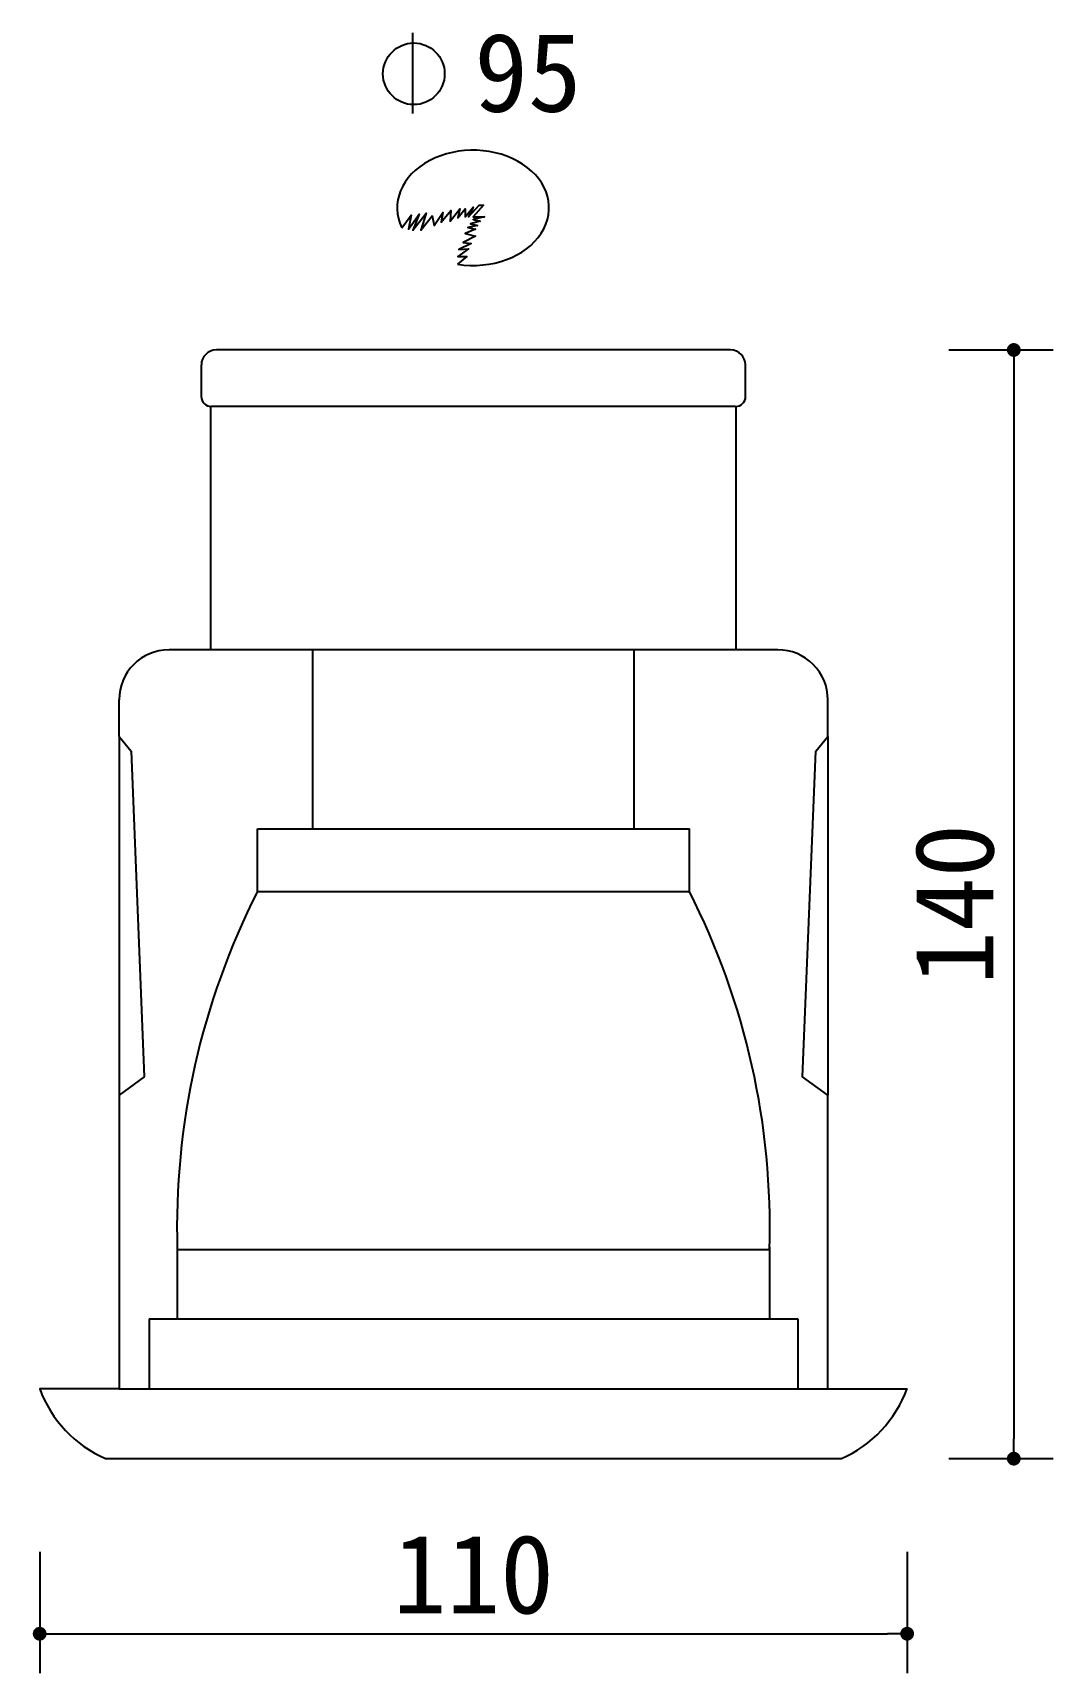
# Model space of a CAD drawing. Extents: x 228 to 357, y 1001 to 1209.
import ezdxf

# ---------------------------------------------------------------- set-up
doc = ezdxf.new("R2010")
doc.units = 0
doc.header["$MEASUREMENT"] = 0
doc.layers.get('0').update_dxf_attribs({"linetype": 'CONTINUOUS'})
doc.layers.get('DEFPOINTS').update_dxf_attribs({"linetype": 'CONTINUOUS'})
for name, color, linetype in [('3', 3, 'CONTINUOUS'), ('4', 4, 'CONTINUOUS'), ('7', 7, 'CONTINUOUS'), ('DIM', 3, 'CONTINUOUS'), ('TEXT', 3, 'CONTINUOUS')]:
    doc.layers.add(name, color=color, linetype=linetype)
doc.styles.add('HZ', font='')
doc.styles.get("Standard").update_dxf_attribs({"font": 'txt.shx', "bigfont": 'bigfont.shx'})
doc.styles.get('HZ').set_extended_font_data('仿宋_GB2312')
doc.dimstyles.get("Standard").update_dxf_attribs({"dimtxt": 0.18, "dimasz": 0.18, "dimexe": 0.18, "dimexo": 0.0625, "dimgap": 0.09, "dimtad": 0, "dimtih": 1, "dimtoh": 1, "dimdec": 4, "dimzin": 0, "dimtxsty": 'STANDARD', "dimcen": 0.09, "dimazin": 3, "dimtfac": 1, "dimtdec": 4, "dimtofl": 0, "dimtmove": 0, "dimatfit": 3, "dimtolj": 1, "dimtzin": 0})

# ---------------------------------------------------------------- blocks, each defined once
blk = doc.blocks.new('_DOT')
at = {"color": 0, "linetype": 'BYBLOCK'}
blk.add_line((-0.35, 0), (-1, 0), dxfattribs=at)
at = {"color": 0, "linetype": 'BYBLOCK', "const_width": 0.35}
blk.add_lwpolyline([(-0.175, 0, 1), (0.175, 0, 1)], format="xyb", close=True, dxfattribs=at)
blk = doc.blocks.new('*D4')
at = {"linetype": 'BYBLOCK'}
for p, q in [((344.1, 1169.1), (357.32, 1169.1)), ((352.32, 1166.6), (352.32, 1031.05)), ((344.1, 1028.55), (357.32, 1028.55))]:
    blk.add_line(p, q, dxfattribs=at)
at = {"layer": 'DEFPOINTS', "color": 0, "linetype": 'BYBLOCK'}
for p in [(339.1, 1169.1), (339.1, 1028.55), (352.32, 1028.55)]:
    blk.add_point(p, dxfattribs=at)
at = {"linetype": 'BYBLOCK', "xscale": 2.5, "yscale": 2.5, "zscale": 2.5}
for p, rotation in [((352.32, 1169.1), 90), ((352.32, 1028.55), 270)]:
    blk.add_blockref('_DOT', p, dxfattribs=dict(at, rotation=rotation))
at = {"linetype": 'BYBLOCK', "insert": (344.82, 1098.82), "char_height": 10, "attachment_point": 5, "rotation": 90, "style": 'HZ'}
blk.add_mtext('\\A1;140', dxfattribs=at)
blk = doc.blocks.new('*D3')
at = {"linetype": 'BYBLOCK'}
for p, q in [((228.8, 1016.73), (228.8, 1001.35)), ((338.8, 1016.73), (338.8, 1001.35)), ((231.3, 1006.35), (336.3, 1006.35))]:
    blk.add_line(p, q, dxfattribs=at)
at = {"layer": 'DEFPOINTS', "color": 0, "linetype": 'BYBLOCK'}
for p in [(228.8, 1021.73), (338.8, 1021.73), (338.8, 1006.35)]:
    blk.add_point(p, dxfattribs=at)
at = {"linetype": 'BYBLOCK', "xscale": 2.5, "yscale": 2.5, "zscale": 2.5, "rotation": 180}
blk.add_blockref('_DOT', (228.8, 1006.35), dxfattribs=at)
at = {"linetype": 'BYBLOCK', "xscale": 2.5, "yscale": 2.5, "zscale": 2.5}
blk.add_blockref('_DOT', (338.8, 1006.35), dxfattribs=at)
at = {"linetype": 'BYBLOCK', "insert": (283.8, 1013.85), "char_height": 10, "attachment_point": 5, "style": 'HZ'}
blk.add_mtext('\\A1;110', dxfattribs=at)

msp = doc.modelspace()

# ---------------------------------------------------------------- linework, layer by layer
at = {"layer": '3'}
for p, q in [((276.06, 1209.31), (276.06, 1199.07)), ((317.11, 1131.09), (250.49, 1131.09)), ((263.42, 1108.41), (263.42, 1131.09)), ((304.18, 1108.41), (304.18, 1131.09)), ((238.86, 1120.1), (238.86, 1074.61)), ((328.74, 1120.1), (328.74, 1074.61)), ((256.42, 1108.41), (311.18, 1108.41)), ((256.42, 1100.45), (256.42, 1108.41)), ((311.18, 1100.28), (311.18, 1108.41)), ((311.18, 1100.45), (311.18, 1108.41)), ((256.42, 1100.45), (311.18, 1100.45)), ((246.25, 1055.36), (246.25, 1046.29)), ((246.25, 1055.08), (321.35, 1055.08)), ((321.35, 1055.36), (321.35, 1046.29)), ((242.67, 1046.29), (242.67, 1037.42)), ((242.67, 1046.29), (324.93, 1046.29)), ((238.86, 1037.42), (328.74, 1037.42))]:
    msp.add_line(p, q, dxfattribs=at)
for points in [[(274.73, 1184.57), (275.89, 1186.21), (275.55, 1184.41), (276.9, 1186.32), (276.11, 1184.3), (277.8, 1186.43), (277.12, 1184.3), (278.58, 1186.09), (278.81, 1184.86), (279.93, 1186.54), (279.71, 1185.31), (280.94, 1186.77), (280.83, 1185.42), (282.06, 1186.99), (281.84, 1185.87), (282.74, 1186.99), (282.74, 1185.98), (283.75, 1187.21), (283.19, 1185.98), (284.53, 1187.44), (285.09, 1187.44), (283.75, 1185.98), (285.21, 1185.98), (283.75, 1185.64), (284.64, 1185.42), (283.41, 1185.08), (284.31, 1184.86), (283.07, 1184.64), (284.08, 1184.41), (282.74, 1183.85), (284.08, 1183.51), (282.51, 1182.73), (283.52, 1182.62), (281.95, 1181.83), (283.19, 1181.94), (281.84, 1180.94), (282.96, 1180.94), (281.78, 1179.97)], [(317.04, 1161.94), (278.49, 1161.94), (250.56, 1161.94)]]:
    msp.add_lwpolyline(points, dxfattribs=at)
msp.add_circle((276.24, 1204.11), 3.91, dxfattribs=at)
for centre, radius, start, end in [((340.06, 1057.88), 93.85, 153.0286, 181.7115), ((227.48, 1057.87), 93.91, 358.2977, 26.9622)]:
    msp.add_arc(centre, radius, start, end, dxfattribs=at)
msp.add_ellipse((283.76, 1187.12), major_axis=(9.63, 0), ratio=0.758153, start_param=4.506112, end_param=9.781472, dxfattribs=at)
at = {"layer": '4'}
for p, q in [((249.3, 1163.21), (249.3, 1167.2)), ((318.31, 1163.21), (318.31, 1167.2)), ((250.49, 1131.09), (250.49, 1161.95)), ((250.49, 1131.09), (245.2, 1131.09)), ((238.86, 1120.1), (238.86, 1124.76)), ((328.74, 1037.42), (338.8, 1037.42)), ((237.14, 1028.55), (330.49, 1028.55))]:
    msp.add_line(p, q, dxfattribs=at)
for points in [[(316.4, 1169.1), (278.49, 1169.1), (251.2, 1169.1)], [(328.74, 1074.61), (325.54, 1076.96), (327.22, 1118.26), (328.74, 1120.1)], [(328.74, 1037.42), (328.74, 1074.61)]]:
    msp.add_lwpolyline(points, dxfattribs=at)
for points in [[(328.74, 1120.1), (328.74, 1124.76, 0.414214), (322.41, 1131.09), (317.11, 1131.09), (317.11, 1161.95)], [(238.86, 1120.1), (240.39, 1118.26), (242.04, 1076.96), (238.86, 1074.61), (238.86, 1037.42), (228.8, 1037.42, 0.203202), (237.14, 1028.55)]]:
    msp.add_lwpolyline(points, format="xyb", dxfattribs=at)
for centre, radius, start, end in [((251.2, 1167.2), 1.9, 90, 180), ((316.4, 1167.2), 1.9, 0, 90), ((250.56, 1163.21), 1.27, 180, 270), ((317.04, 1163.21), 1.27, 270, 0), ((245.2, 1124.76), 6.33, 90, 180), ((324.16, 1042.82), 15.6, 293.8167, 339.7616)]:
    msp.add_arc(centre, radius, start, end, dxfattribs=at)
at = {"layer": '7'}
msp.add_line((324.93, 1046.29), (324.93, 1037.42), dxfattribs=at)

# ---------------------------------------------------------------- texts
at = {"layer": 'TEXT', "style": 'HZ'}
msp.add_text('95', height=10, dxfattribs=at).set_placement((283.91, 1199.3))

# ---------------------------------------------------------------- dimensions: what is measured, and where the dimension line sits
at = {"layer": 'DIM'}
dim = msp.add_linear_dim(base=(352.32, 1028.55), p1=(339.1, 1169.1), p2=(339.1, 1028.55), angle=90, text='140', dimstyle='STANDARD', override={"dimscale": 5, "dimtxt": 2, "dimasz": 0.5, "dimexe": 1, "dimexo": 1, "dimgap": 0.5, "dimtad": 1, "dimtih": 0, "dimtoh": 0, "dimdec": 0, "dimtxsty": 'HZ', "dimblk1": 'DOT', "dimblk2": 'DOT', "dimsah": 1, "dimcen": 0, "dimclrd": 256, "dimclre": 256, "dimclrt": 256, "dimtfac": 0.5, "dimtdec": 0, "dimtofl": 1}, dxfattribs=at)
dim.commit()
dim.dimension.update_dxf_attribs({"geometry": '*D4', "text_midpoint": (344.82, 1098.82)})
dim = msp.add_linear_dim(base=(338.8, 1006.35), p1=(228.8, 1021.73), p2=(338.8, 1021.73), text='110', dimstyle='STANDARD', override={"dimscale": 5, "dimtxt": 2, "dimasz": 0.5, "dimexe": 1, "dimexo": 1, "dimgap": 0.5, "dimtad": 1, "dimtih": 0, "dimtoh": 0, "dimdec": 0, "dimtxsty": 'HZ', "dimblk1": 'DOT', "dimblk2": 'DOT', "dimsah": 1, "dimcen": 0, "dimclrd": 256, "dimclre": 256, "dimclrt": 256, "dimtfac": 0.5, "dimtdec": 0, "dimtofl": 1}, dxfattribs=at)
dim.commit()
dim.dimension.update_dxf_attribs({"geometry": '*D3', "text_midpoint": (283.8, 1013.85)})

doc.saveas('drawing.dxf')
